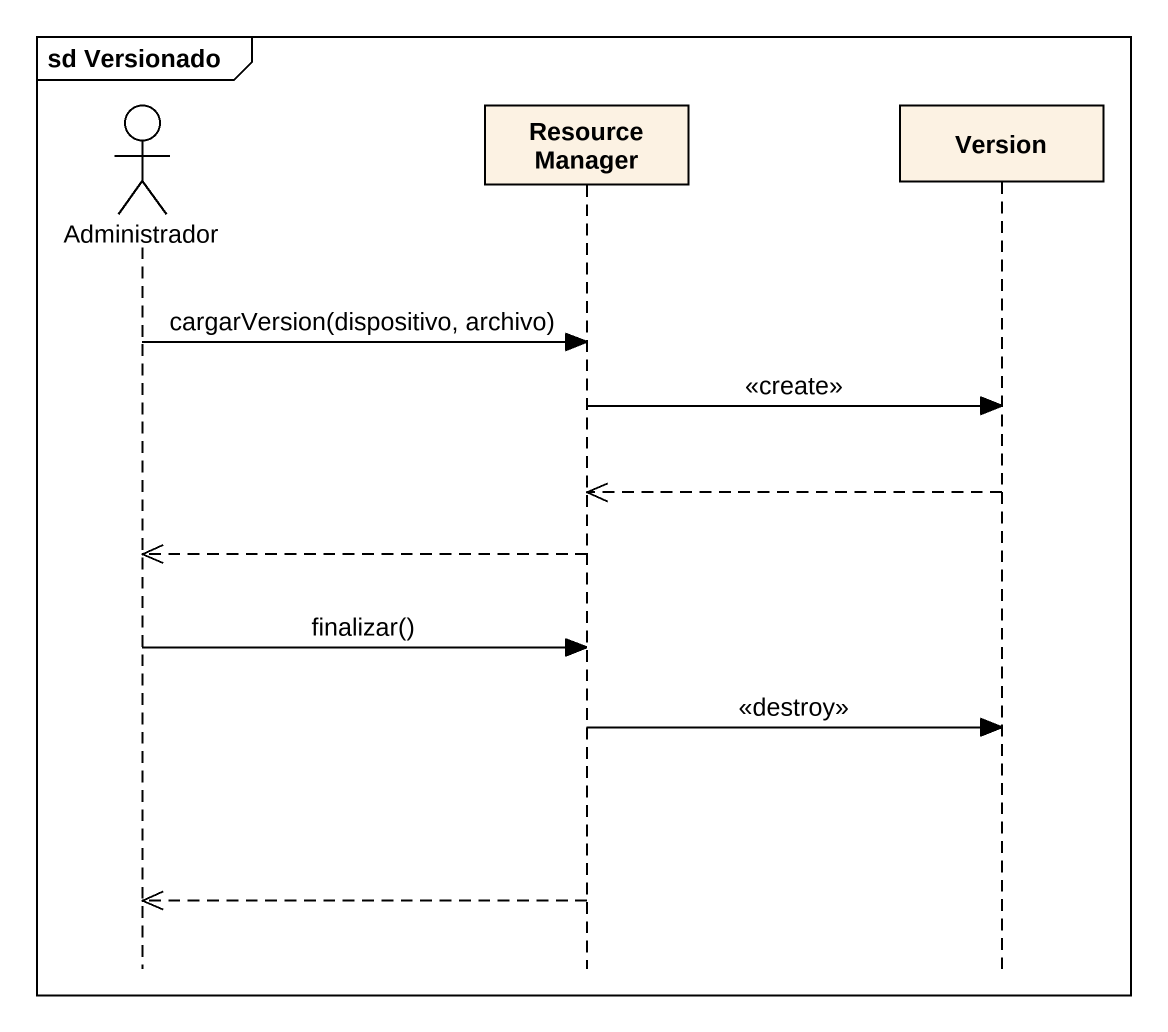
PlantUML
@startuml
mainframe sd Versionado
hide footbox
actor Administrador
participant "Resource Manager" as Resource_Manager
participant Version

Administrador -> Resource_Manager : cargarVersion(dispositivo, archivo)
Resource_Manager -> Version : <<create>>
Version -->> Resource_Manager
Resource_Manager -->> Administrador
Administrador -> Resource_Manager : finalizar()
Resource_Manager -> Version : <<destroy>>
Resource_Manager -->> Administrador
@enduml
